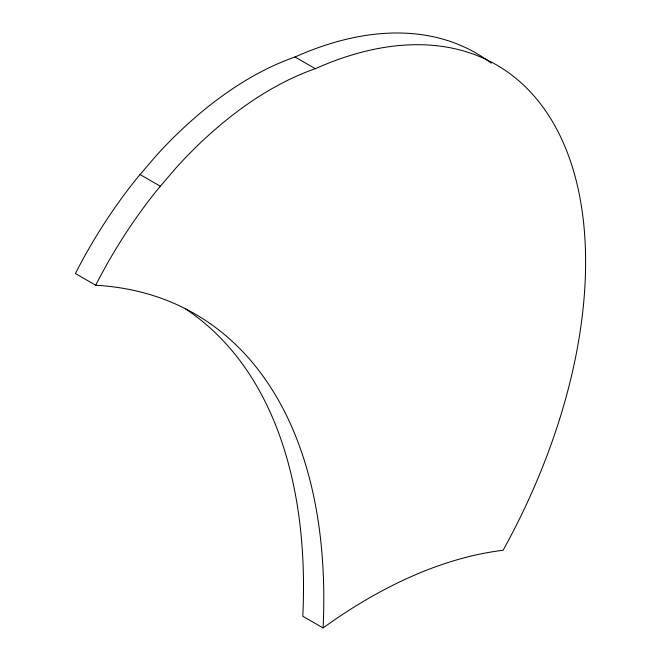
<?xml version="1.0" encoding="UTF-8"?>
<svg xmlns="http://www.w3.org/2000/svg" width="661" height="661" viewBox="0 0 661 661"><rect width="100%" height="100%" fill="white"/><g stroke="black" fill="none" stroke-linecap="round" stroke-linejoin="round"><path stroke-width="0.99" d="M323.08 627.95A621.794 358.997 -60 0 0 95.705 285.246L75.428 273.538A322.105 185.972 -60 0 1 137.538 177.503L155.657 156.293A322.105 185.972 -60 0 1 295.029 56.986L315.314 68.694A430.559 248.586 -60 0 1 566.931 151.493A430.559 248.586 -60 0 1 503.087 550.283A515.902 297.855 -60 0 0 323.08 627.95L302.796 616.242A621.794 358.997 -60 0 0 185.435 308.869M140.066 174.537L160.35 186.245M95.705 285.246A322.105 185.972 -60 0 1 157.822 189.211L175.942 168.001A322.105 185.972 -60 0 1 315.314 68.694M295.029 56.986A430.559 248.586 -60 0 1 491.181 63.134"/></g></svg>
